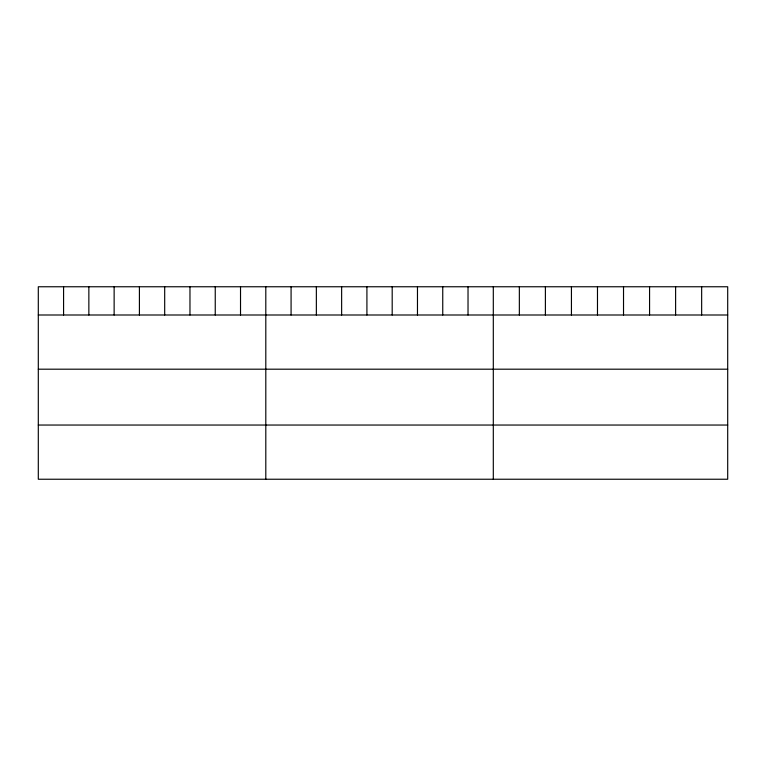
<?xml version="1.0" encoding="UTF-8"?>
<svg xmlns="http://www.w3.org/2000/svg" width="766" height="766" viewBox="0 0 766 766"><rect width="100%" height="100%" fill="white"/><g stroke="black" fill="none" stroke-linecap="round" stroke-linejoin="round"><path stroke-width="1.15" d="M727.7 369.193L727.7 286.762L38.3 286.762L38.3 479.238L727.7 479.238L727.7 369.193L38.3 369.193M38.3 314.998L727.7 314.998M38.3 425.044L727.7 425.044M701.656 286.762L701.656 314.998M675.612 286.762L675.612 314.998M649.568 286.762L649.568 314.998M623.524 286.762L623.524 314.998M597.48 286.762L597.48 314.998M571.436 286.762L571.436 314.998M545.392 286.762L545.392 314.998M519.348 286.762L519.348 314.998M493.304 286.762L493.304 479.238M468.026 286.762L468.026 314.998M442.748 286.762L442.748 314.998M417.47 286.762L417.47 314.998M392.192 286.762L392.192 314.998M366.914 286.762L366.914 314.998M341.636 286.762L341.636 314.998M316.358 286.762L316.358 314.998M291.08 286.762L291.08 314.998M265.802 286.762L265.802 479.238M240.524 286.762L240.524 314.998M215.246 286.762L215.246 314.998M189.968 286.762L189.968 314.998M164.69 286.762L164.69 314.998M139.412 286.762L139.412 314.998M114.134 286.762L114.134 314.998M88.856 286.762L88.856 314.998M63.578 286.762L63.578 314.998"/></g></svg>
